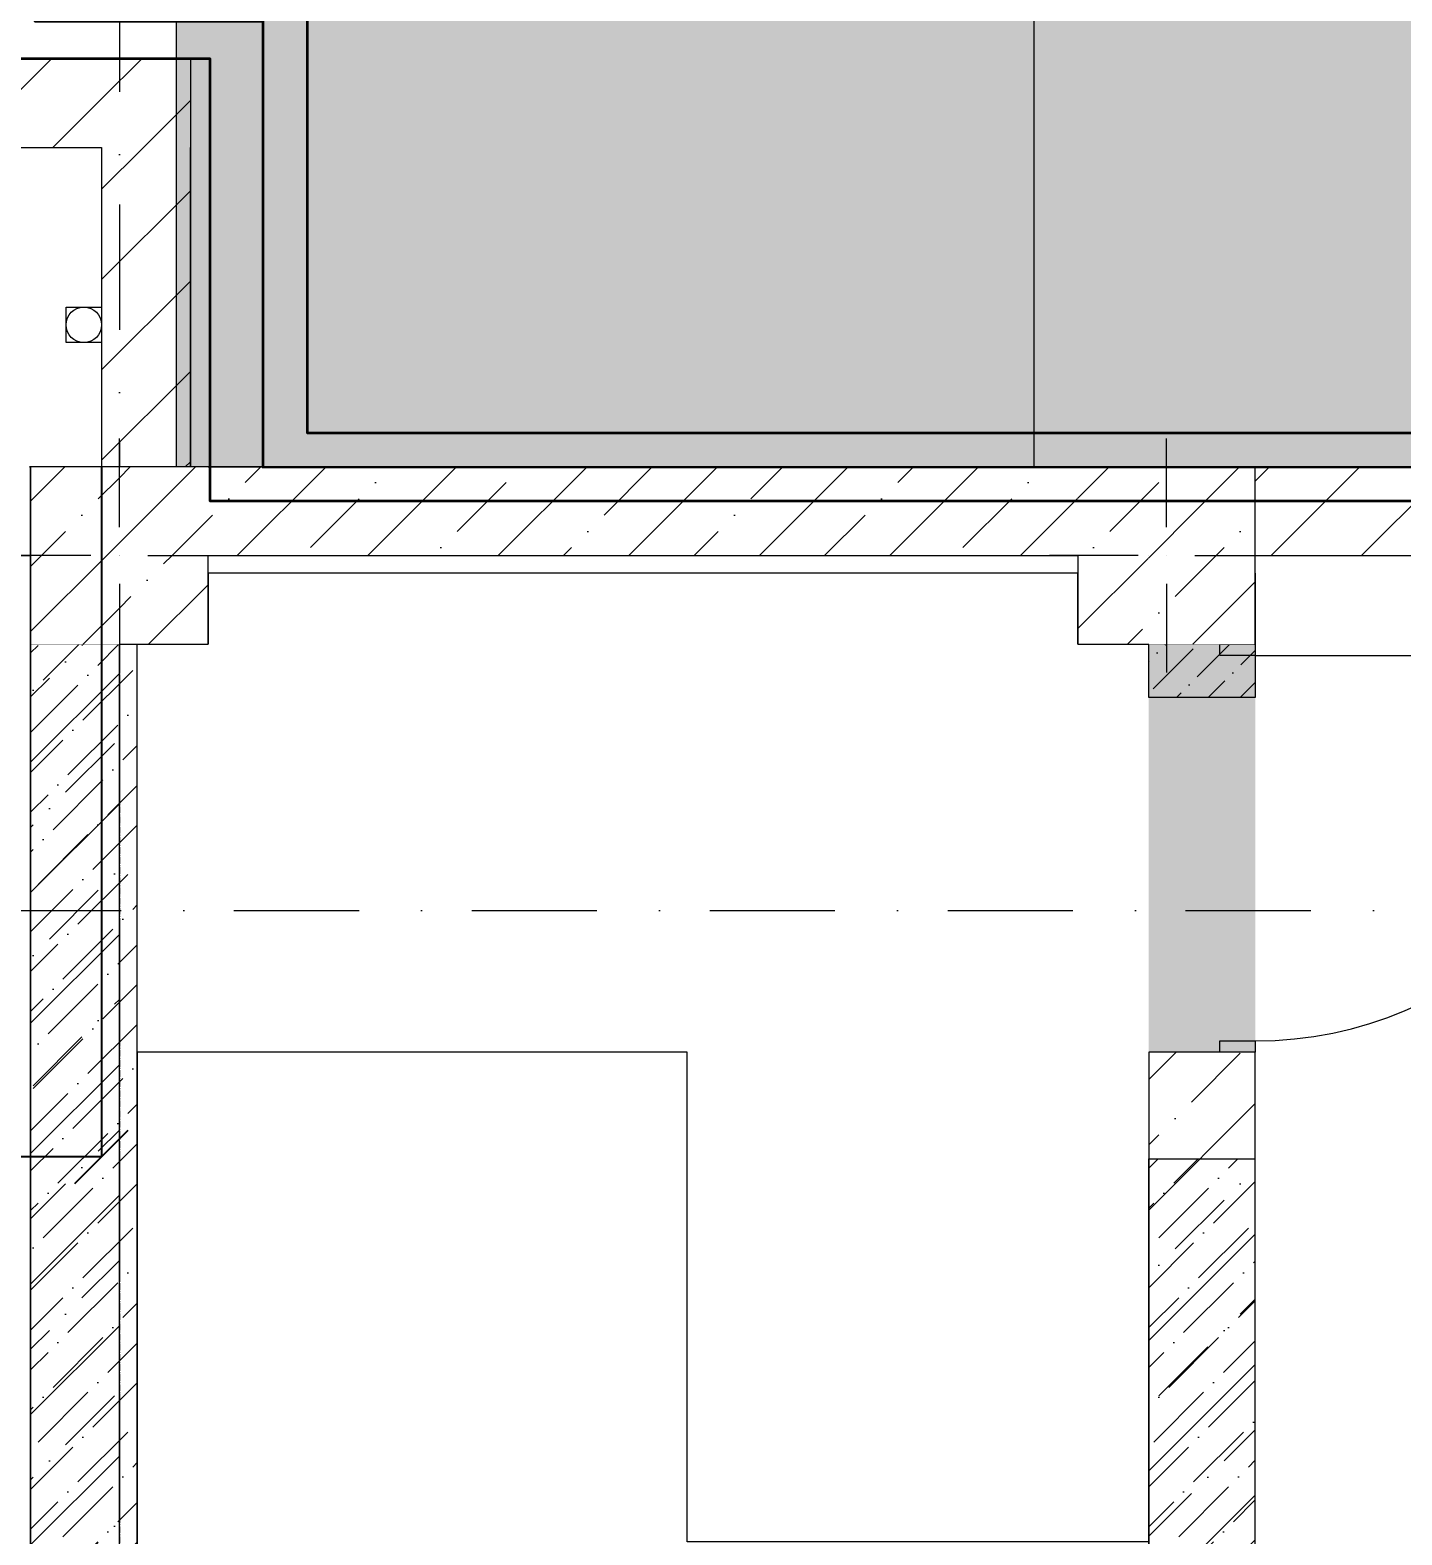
# Model space of a CAD drawing. Header units: millimetres. Extents: x 1499747 to 4230374, y -28481 to 441852.
# Drawn here: x 2450526 to 2454391, y 261613 to 265854 of the extents above; entities that cross this region are included whole.
import ezdxf
from ezdxf.xclip import XClip

# ---------------------------------------------------------------- set-up
doc = ezdxf.new("R2010")
doc.units = ezdxf.units.MM
doc.header["$MEASUREMENT"] = 0
doc.header["$XCLIPFRAME"] = 0
doc.set_wipeout_variables(frame=1)
for name, pattern in [('CENTER2', [28.575, 19.05, -3.175, 3.175, -3.175]), ('Dot & Dashed', [670.277762, 352.777767, -176.388884, 0, -141.111112]), ('Wipeout_Contour', [1000, 0, -1000]), ('Штрихпунктирная', [670.277762, 352.777767, -176.388884, 0, -141.111112])]:
    doc.linetypes.add(name, pattern=pattern)
for name, color, linetype in [('0_ANNOT_Dimensions', 7, 'Continuous'), ('13 этаж_25_Конструктив - Колонны', 7, 'Continuous'), ('Чертеж и Рисунок', 7, 'Continuous')]:
    doc.layers.add(name, color=color, linetype=linetype)
for name, color, linetype, lineweight in [('13 этаж_25_АР 06.03 custom_70_12 этаж_13_Интерьер - Мебель_Ном._пера__8_Ном._пера__8', 8, 'Continuous', 18), ('13 этаж_25_АР 06.03 custom_70__заливка_Ном._пера__8_Ном._пера__8', 8, 'Continuous', 18), ('13 этаж_25_АР 06.03 custom_70__Оси_Ном._пера__8_Ном._пера__8', 8, 'Continuous', 18), ('13 этаж_25_АР 06.03 custom_70_парапет 2_Ном._пера__8_Ном._пера__8', 8, 'Continuous', 18), ('13 этаж_25_АР 06.03 custom_70_Подложк_Ном._пера__1_Ном._пера__1', 1, 'Continuous', 18), ('13 этаж_25_АР 06.03 custom_70_Подложк_Ном._пера__8_Ном._пера__8', 8, 'Continuous', 18), ('13 этаж_25_АР 06.03 custom_70_Подложка_Ном._пера__8_Ном._пера__8', 8, 'Continuous', 18), ('13 этаж_25_Двери Archicad_Ном._пера__19_Ном._пера__255', 255, 'Continuous', 18), ('13 этаж_25_Двери Archicad_Ном._пера__23_Ном._пера__30', 30, 'Continuous', 18), ('13 этаж_25_Двери Archicad_Ном._пера__3_Ном._пера__30', 30, 'Continuous', 18), ('13 этаж_25_Двери Archicad_Ном._пера__47_Ном._пера__7', 7, 'Continuous', 18), ('13 этаж_25_Конструктив - Колонны_Ном._пера__170_Ном._пера__52', 52, 'Continuous', 18), ('13 этаж_25_Конструктив - Колонны_Ном._пера__1_Ном._пера__7', 7, 'Continuous', 18), ('13 этаж_25_Конструктив - Колонны_Ном._пера__20_Ном._пера__1', 1, 'Continuous', 18), ('13 этаж_25_Конструктив - Колонны_Ном._пера__7', 7, 'Continuous', 18), ('13 этаж_25_Конструктив - Перекрытия_Ном._пера__1_Ном._пера__7', 7, 'Continuous', 18), ('13 этаж_25_Конструктив - Стены Ненесущие Газоблок_Ном._пера__169_Ном._пера__83', 83, 'Continuous', 18), ('13 этаж_25_Конструктив - Стены Ненесущие Газоблок_Ном._пера__47_Ном._пера__7', 7, 'Continuous', 18), ('13 этаж_25_Конструктив - Стены Несущие_Ном._пера__170_Ном._пера__52', 52, 'Continuous', 18), ('13 этаж_25_Конструктив - Стены Несущие_Ном._пера__19_Ном._пера__255', 255, 'Continuous', 18), ('13 этаж_25_Конструктив - Стены Несущие_Ном._пера__47_Ном._пера__7', 7, 'Continuous', 18), ('13 этаж_25_Парапет_Ном._пера__102_Ном._пера__9', 9, 'Continuous', 18), ('13 этаж_25_Парапет_Ном._пера__1_Ном._пера__7', 7, 'Continuous', 18), ('13 этаж_25_Парапет_Ном._пера__20_Ном._пера__1', 1, 'Continuous', 18), ('13 этаж_25_Парапет_Ном._пера__41_Ном._пера__7', 7, 'Continuous', 18), ('13 этаж_25_Элемент Модели - Оси_Ном._пера__2_Ном._пера__8', 8, 'Continuous', 18), ('FTP Cable', 130, 'Continuous', 30)]:
    doc.layers.add(name, color=color, linetype=linetype, lineweight=lineweight)
doc.dimstyles.get("Standard").update_dxf_attribs({"dimtxt": 0.18, "dimasz": 0.18, "dimexe": 0.18, "dimexo": 0.0625, "dimgap": 0.09, "dimtad": 0, "dimtih": 1, "dimtoh": 1, "dimdec": 4, "dimzin": 0, "dimdsep": 46, "dimtxsty": 'Standard', "dimcen": 0.09, "dimadec": 0, "dimazin": 0, "dimtfac": 1, "dimtdec": 4, "dimtofl": 0, "dimtmove": 0, "dimatfit": 3, "dimfxl": 1, "dimtolj": 1, "dimtzin": 0, "dimarcsym": 0})
pattern_1 = [(45, (806123.22, 141848.06), (42.09495, 154.348152), [198.4375, -39.6875, 0, -39.6875])]
pattern_2 = [(45, (-458140.43, 55324.83), (42.0949506, 154.348152), [198.4375, -39.6875, 0, -39.6875])]
pattern_3 = [(45, (-455190.43, 55324.83), (42.0949506, 154.348152), [198.4375, -39.6875, 0, -39.6875])]
pattern_4 = [(45, (1162404.69, 34264.05), (-127.2792, 127.2792), [])]
pattern_5 = [(45, (1162404.7, 34264.05), (-183.8478, 183.8478), []), (45, (1162312.77, 34355.97), (-183.8478, 183.8478), [195, -65, 0, -65])]

# ---------------------------------------------------------------- blocks, each defined once
blk = doc.blocks.new('Чертеж_4_25', base_point=(1186000, 29700))
at = {"layer": '13 этаж_25_АР 06.03 custom_70__заливка_Ном._пера__8_Ном._пера__8', "linetype": 'Continuous', "true_color": 0xc7c8ca}
h = blk.add_hatch(dxfattribs=at)
h.set_pattern_fill('ANSI36_0046_0019', color=9, style=0, pattern_type=2)
h.set_pattern_definition(pattern_2)
h.paths.add_polyline_path([(1181154.7, 46214.1), (1180954.7, 46214.1), (1180954.7, 45964.1), (1181154.7, 45964.1)])
h = blk.add_hatch(dxfattribs=at)
h.set_pattern_fill('ANSI36_0046_0019', color=9, style=0, pattern_type=2)
h.set_pattern_definition(pattern_2)
h.paths.add_polyline_path([(1181154.7, 45964.1), (1180954.7, 45964.1), (1180954.7, 45714.1), (1181204.7, 45714.1), (1181204.7, 45914.1), (1181154.7, 45914.1)])
h = blk.add_hatch(dxfattribs=at)
h.set_pattern_fill('ANSI36_0046_0019', color=9, style=0, pattern_type=2)
h.set_pattern_definition(pattern_2)
h.paths.add_polyline_path([(1181204.7, 45714.1), (1181454.7, 45714.1), (1181454.7, 45914.1), (1181204.7, 45914.1)])
at = {"layer": '13 этаж_25_АР 06.03 custom_70_Подложка_Ном._пера__8_Ном._пера__8', "linetype": 'Continuous', "true_color": 0xc7c8ca}
h = blk.add_hatch(dxfattribs=at)
h.set_pattern_fill('ANSI36_0046_0019', color=9, style=0, pattern_type=2)
h.set_pattern_definition(pattern_1)
h.paths.add_polyline_path([(1181154.7, 46214.1), (1180954.7, 46214.1), (1180954.7, 45714.1), (1181204.7, 45714.1), (1181204.7, 45914.1), (1181154.7, 45914.1)])
h = blk.add_hatch(dxfattribs=at)
h.set_pattern_fill('ANSI36_0046_0019', color=9, style=0, pattern_type=2)
h.set_pattern_definition(pattern_1)
h.paths.add_polyline_path([(1181204.7, 45714.1), (1181454.7, 45714.1), (1181454.7, 45914.1), (1181204.7, 45914.1)])
h = blk.add_hatch(dxfattribs=at)
h.set_pattern_fill('ANSI36_0046_0019', color=9, style=0, pattern_type=2)
h.set_pattern_definition(pattern_1)
h.paths.add_polyline_path([(1183904.7, 45714.1), (1184404.7, 45714.1), (1184404.7, 45914.1), (1183904.7, 45914.1)])
h = blk.add_hatch(dxfattribs=at)
h.set_pattern_fill('ANSI36_0046_0019', color=9, style=0, pattern_type=2)
h.set_pattern_definition(pattern_3)
h.paths.add_polyline_path([(1183904.7, 45714.1), (1184154.7, 45714.1), (1184154.7, 45914.1), (1183904.7, 45914.1)])
h = blk.add_hatch(dxfattribs=at)
h.set_pattern_fill('ANSI36_0046_0019', color=9, style=0, pattern_type=2)
h.set_pattern_definition(pattern_3)
h.paths.add_polyline_path([(1184154.7, 45714.1), (1184404.7, 45714.1), (1184404.7, 45914.1), (1184154.7, 45914.1)])
h = blk.add_hatch(dxfattribs=at)
h.set_pattern_fill('ANSI36_0046_0019', color=9, style=0, pattern_type=2)
h.set_pattern_definition(pattern_1)
h.paths.add_polyline_path([(1181254.7, 45714.1), (1180954.7, 45714.1), (1180954.7, 40714.1), (1181254.7, 40714.1)])
h = blk.add_hatch(dxfattribs=at)
h.set_pattern_fill('ANSI36_0046_0019', color=9, style=0, pattern_type=2)
h.set_pattern_definition([(45, (1023281.01, -133771.585), (33.67596, 123.478522), [158.75, -31.75, 0, -31.75])])
h.paths.add_polyline_path([(1184404.7, 45714.1), (1184104.7, 45714.1), (1184104.7, 45564.1), (1184404.7, 45564.1)])
h = blk.add_hatch(dxfattribs=at)
h.set_pattern_fill('ANSI36_0046_0019', color=9, style=0, pattern_type=2)
h.set_pattern_definition(pattern_1)
h.paths.add_polyline_path([(1184104.7, 44264.1), (1184104.7, 40714.1), (1184404.7, 40714.1), (1184404.7, 44264.1)])
at = {"layer": '13 этаж_25_Двери Archicad_Ном._пера__19_Ном._пера__255', "linetype": 'Continuous', "true_color": 0xc7c8ca}
for points in [[(1184404.7, 45714.1), (1184304.7, 45714.1), (1184304.7, 45682.1), (1184404.7, 45682.1)], [(1184304.7, 44564.1), (1184404.7, 44564.1), (1184404.7, 44596.1), (1184304.7, 44596.1)]]:
    blk.add_hatch(color=9, dxfattribs=at).paths.add_polyline_path(points)
at = {"layer": '13 этаж_25_Конструктив - Стены Ненесущие Газоблок_Ном._пера__169_Ном._пера__83', "linetype": 'Continuous', "true_color": 0xc7c8ca}
h = blk.add_hatch(dxfattribs=at)
h.set_pattern_fill('БЛОКИ_БЕТОННЫЕ_ЭФФЕКТИВН_72', color=9, style=0, pattern_type=2)
h.set_pattern_definition(pattern_4)
h.paths.add_polyline_path([(1181154.7, 47364.1), (1169819.7, 47364.1), (1169819.7, 47114.1), (1181154.7, 47114.1)])
h = blk.add_hatch(dxfattribs=at)
h.set_pattern_fill('БЛОКИ_БЕТОННЫЕ_ЭФФЕКТИВН_72', color=9, style=0, pattern_type=2)
h.set_pattern_definition(pattern_4)
h.paths.add_polyline_path([(1181154.7, 47114.1), (1181404.7, 47114.1), (1181404.7, 47364.1)])
h = blk.add_hatch(dxfattribs=at)
h.set_pattern_fill('БЛОКИ_БЕТОННЫЕ_ЭФФЕКТИВН_72', color=9, style=0, pattern_type=2)
h.set_pattern_definition(pattern_4)
h.paths.add_polyline_path([(1181154.7, 47364.1), (1181154.7, 47114.1), (1181404.7, 47364.1)])
h = blk.add_hatch(dxfattribs=at)
h.set_pattern_fill('БЛОКИ_БЕТОННЫЕ_ЭФФЕКТИВН_72', color=9, style=0, pattern_type=2)
h.set_pattern_definition(pattern_4)
h.paths.add_polyline_path([(1181154.7, 47114.1), (1181154.7, 46214.1), (1181404.7, 46214.1), (1181404.7, 47114.1)])
h = blk.add_hatch(dxfattribs=at)
h.set_pattern_fill('БЛОКИ_БЕТОННЫЕ_ЭФФЕКТИВН_72', color=9, style=0, pattern_type=2)
h.set_pattern_definition(pattern_4)
h.paths.add_polyline_path([(1199454.5, 46214.1), (1184404.7, 46214.1), (1184404.7, 45964.1), (1199454.5, 45964.1)])
at = {"layer": '13 этаж_25_Конструктив - Стены Несущие_Ном._пера__170_Ном._пера__52', "linetype": 'Continuous', "true_color": 0xc7c8ca}
h = blk.add_hatch(dxfattribs=at)
h.set_pattern_fill('ЖЕЛЕЗОБЕТОН_0019', color=9, style=0, pattern_type=2)
h.set_pattern_definition(pattern_5)
h.paths.add_polyline_path([(1183904.7, 46214.1), (1181454.7, 46214.1), (1181454.7, 45964.1), (1183904.7, 45964.1)])
h = blk.add_hatch(dxfattribs=at)
h.set_pattern_fill('ЖЕЛЕЗОБЕТОН_0019', color=9, style=0, pattern_type=2)
h.set_pattern_definition(pattern_5)
h.paths.add_polyline_path([(1180954.7, 40714.1), (1181204.7, 40714.1), (1181204.7, 45714.1), (1180954.7, 45714.1)])
h = blk.add_hatch(dxfattribs=at)
h.set_pattern_fill('ЖЕЛЕЗОБЕТОН_0019', color=9, style=0, pattern_type=2)
h.set_pattern_definition(pattern_5)
h.paths.add_polyline_path([(1184104.7, 40714.1), (1184404.7, 40714.1), (1184404.7, 44564.1), (1184104.7, 44564.1)])
at = {"layer": '13 этаж_25_Конструктив - Стены Несущие_Ном._пера__19_Ном._пера__255', "linetype": 'Continuous', "true_color": 0xc7c8ca}
blk.add_hatch(color=9, dxfattribs=at).paths.add_polyline_path([(1184404.7, 45714.1), (1184104.7, 45714.1), (1184104.7, 44564.1), (1184404.7, 44564.1)])
at = {"layer": '13 этаж_25_Парапет_Ном._пера__102_Ном._пера__9', "linetype": 'Continuous', "true_color": 0xc7c8ca}
blk.add_hatch(color=9, dxfattribs=at).paths.add_polyline_path([(1181364.6, 46214.1), (1185903.5, 46214.1), (1185903.5, 47714.1), (1181364.6, 47714.1)])
at = {"layer": '13 этаж_25_Парапет_Ном._пера__1_Ном._пера__7', "linetype": 'Continuous', "true_color": 0xc7c8ca}
blk.add_hatch(color=9, dxfattribs=at).paths.add_polyline_path([(1183781.7, 47714.1), (1181364.6, 47714.1), (1181364.6, 46214.1), (1183781.7, 46214.1)])
at = {"layer": '13 этаж_25_АР 06.03 custom_70_12 этаж_13_Интерьер - Мебель_Ном._пера__8_Ном._пера__8', "color": 9, "linetype": 'Continuous', "true_color": 0xc7c8ca}
for p, q in [((1183319.7, 45914.1), (1181454.7, 45914.1)), ((1183904.7, 45914.1), (1183319.7, 45914.1))]:
    blk.add_line(p, q, dxfattribs=at)
at = {"layer": '13 этаж_25_АР 06.03 custom_70_12 этаж_13_Интерьер - Мебель_Ном._пера__8_Ном._пера__8', "color": 9, "linetype": 'Continuous', "true_color": 0xc7c8ca, "flags": 128}
for points in [[(1181454.7, 45914.1), (1181454.7, 45714.1), (1180954.7, 45714.1), (1180954.7, 46214.1), (1181154.7, 46214.1)], [(1180954.7, 40214.1), (1180954.7, 46214.1)], [(1181254.7, 40714.1), (1181254.7, 45714.1)]]:
    blk.add_lwpolyline(points, dxfattribs=at)
at = {"layer": '13 этаж_25_АР 06.03 custom_70__Оси_Ном._пера__8_Ном._пера__8', "color": 9, "linetype": 'CENTER2', "true_color": 0xc7c8ca}
for p, q in [((1181154.7, 45964.1), (1169819.7, 45964.1)), ((1181204.7, 45914.1), (1181204.7, 32314.1))]:
    blk.add_line(p, q, dxfattribs=at)
at = {"layer": '13 этаж_25_АР 06.03 custom_70_парапет 2_Ном._пера__8_Ном._пера__8', "color": 9, "linetype": 'Continuous', "true_color": 0xc7c8ca, "flags": 128}
blk.add_lwpolyline([(1199704.5, 30164.1), (1181204.7, 30164.1), (1181204.7, 32314.1), (1169819.7, 32314.1), (1169819.7, 47114.1), (1181154.7, 47114.1), (1181154.7, 46214.1)], dxfattribs=at)
at = {"layer": '13 этаж_25_АР 06.03 custom_70_Подложк_Ном._пера__1_Ном._пера__1', "color": 9, "linetype": 'Continuous', "true_color": 0xc7c8ca}
blk.add_circle((1181104.7, 46614.1), 50, dxfattribs=at)
at = {"layer": '13 этаж_25_АР 06.03 custom_70_Подложк_Ном._пера__8_Ном._пера__8', "color": 9, "linetype": 'Continuous', "true_color": 0xc7c8ca, "flags": 128}
for points in [[(1181154.7, 46564.1), (1181054.7, 46564.1), (1181054.7, 46664.1), (1181154.7, 46664.1)], [(1181154.7, 46664.1), (1181154.7, 46564.1)]]:
    blk.add_lwpolyline(points, dxfattribs=at)
at = {"layer": '13 этаж_25_АР 06.03 custom_70_Подложка_Ном._пера__8_Ном._пера__8', "color": 9, "linetype": 'Continuous', "true_color": 0xc7c8ca}
blk.add_line((1184404.7, 40714.1), (1184404.7, 44264.1), dxfattribs=at)
at = {"layer": '13 этаж_25_АР 06.03 custom_70_Подложка_Ном._пера__8_Ном._пера__8', "color": 9, "linetype": 'Continuous', "true_color": 0xc7c8ca, "flags": 128}
for points in [[(1184404.7, 45914.1), (1184404.7, 45714.1), (1183904.7, 45714.1), (1183904.7, 45914.1)], [(1184404.7, 45714.1), (1184404.7, 45564.1), (1184104.7, 45564.1), (1184104.7, 45714.1)], [(1184104.7, 40714.1), (1184104.7, 44264.1)], [(1184104.7, 44264.1), (1184404.7, 44264.1)]]:
    blk.add_lwpolyline(points, dxfattribs=at)
at = {"layer": '13 этаж_25_Двери Archicad_Ном._пера__23_Ном._пера__30', "color": 9, "linetype": 'Continuous', "true_color": 0xc7c8ca}
for p, q in [((1184304.7, 45682.1), (1184304.7, 45714.1)), ((1184304.7, 45714.1), (1184404.7, 45714.1)), ((1184404.7, 45682.1), (1184304.7, 45682.1)), ((1184404.7, 45714.1), (1184404.7, 45682.1)), ((1184304.7, 44564.1), (1184304.7, 44596.1)), ((1184304.7, 44596.1), (1184404.7, 44596.1)), ((1184404.7, 44596.1), (1184404.7, 44564.1)), ((1184404.7, 44564.1), (1184304.7, 44564.1))]:
    blk.add_line(p, q, dxfattribs=at)
at = {"layer": '13 этаж_25_Двери Archicad_Ном._пера__3_Ном._пера__30', "color": 9, "linetype": 'Continuous', "true_color": 0xc7c8ca}
blk.add_line((1184404.7, 45682.1), (1185490.7, 45682.1), dxfattribs=at)
blk.add_arc((1184404.7, 45682.1), 1086, 270, 360, dxfattribs=at)
at = {"layer": '13 этаж_25_Двери Archicad_Ном._пера__47_Ном._пера__7', "color": 9, "linetype": 'Continuous', "true_color": 0xc7c8ca}
for p, q in [((1184304.7, 45714.1), (1184104.7, 45714.1)), ((1184404.7, 45714.1), (1184304.7, 45714.1)), ((1184404.7, 45714.1), (1184304.7, 45714.1)), ((1184304.7, 44564.1), (1184104.7, 44564.1)), ((1184404.7, 44564.1), (1184304.7, 44564.1)), ((1184404.7, 44564.1), (1184304.7, 44564.1))]:
    blk.add_line(p, q, dxfattribs=at)
at = {"layer": '13 этаж_25_Конструктив - Перекрытия_Ном._пера__1_Ном._пера__7', "linetype": 'Continuous', "flags": 128}
for points in [[(1169569.7, 32064.1), (1169569.7, 47364.1), (1181404.7, 47364.1), (1181404.7, 46214.1), (1199704.5, 46214.1), (1199704.5, 29914), (1190354.6, 29914), (1180954.5, 29914), (1180954.5, 32064.1)], [(1181254.7, 40514.1), (1184104.7, 40514.1), (1184104.7, 43184.1), (1182804.7, 43184.1), (1182804.7, 44564.1), (1181254.7, 44564.1)]]:
    blk.add_lwpolyline(points, close=True, dxfattribs=at)
at = {"layer": '13 этаж_25_Конструктив - Стены Ненесущие Газоблок_Ном._пера__47_Ном._пера__7', "color": 9, "linetype": 'Continuous', "true_color": 0xc7c8ca, "flags": 128}
for points in [[(1181404.7, 47364.1), (1169819.7, 47364.1)], [(1181404.7, 47364.1), (1181404.7, 47114.1)], [(1169819.7, 47114.1), (1181154.7, 47114.1)], [(1181154.7, 47114.1), (1181154.7, 46214.1)], [(1181404.7, 46214.1), (1181404.7, 47114.1)], [(1199704.5, 46214.1), (1184404.7, 46214.1)], [(1184404.7, 45964.1), (1199454.5, 45964.1)]]:
    blk.add_lwpolyline(points, dxfattribs=at)
at = {"layer": '13 этаж_25_Конструктив - Стены Несущие_Ном._пера__47_Ном._пера__7', "color": 9, "linetype": 'Continuous', "true_color": 0xc7c8ca}
for p, q in [((1184304.7, 45714.1), (1184104.7, 45714.1)), ((1184404.7, 45714.1), (1184304.7, 45714.1)), ((1184304.7, 44564.1), (1184104.7, 44564.1)), ((1184404.7, 44564.1), (1184304.7, 44564.1))]:
    blk.add_line(p, q, dxfattribs=at)
at = {"layer": '13 этаж_25_Конструктив - Стены Несущие_Ном._пера__47_Ном._пера__7', "color": 9, "linetype": 'Continuous', "true_color": 0xc7c8ca, "flags": 128}
for points in [[(1183904.7, 46214.1), (1181454.7, 46214.1)], [(1181454.7, 45964.1), (1183904.7, 45964.1)], [(1180954.7, 45714.1), (1180954.7, 40714.1)], [(1181204.7, 40714.1), (1181204.7, 45714.1)], [(1184104.7, 44564.1), (1184104.7, 40714.1)], [(1184404.7, 40714.1), (1184404.7, 44564.1)]]:
    blk.add_lwpolyline(points, dxfattribs=at)
at = {"layer": '13 этаж_25_Парапет_Ном._пера__20_Ном._пера__1', "color": 9, "linetype": 'Continuous', "true_color": 0xc7c8ca}
for p, q in [((1181364.6, 46214.1), (1180951.9, 46214.1)), ((1185903.5, 46214.1), (1181364.6, 46214.1))]:
    blk.add_line(p, q, dxfattribs=at)
at = {"layer": '13 этаж_25_Парапет_Ном._пера__20_Ном._пера__1', "color": 9, "linetype": 'Dot & Dashed', "true_color": 0xc7c8ca}
blk.add_line((1180951.9, 46214.1), (1185904.7, 46214.1), dxfattribs=at)
at = {"layer": '13 этаж_25_Парапет_Ном._пера__41_Ном._пера__7', "color": 9, "linetype": 'Continuous', "true_color": 0xc7c8ca}
for p, q in [((1181364.6, 47714.1), (1181364.6, 46214.1)), ((1183781.7, 46214.1), (1183781.7, 47714.1)), ((1181364.6, 46214.1), (1183781.7, 46214.1))]:
    blk.add_line(p, q, dxfattribs=at)
at = {"layer": '13 этаж_25_Элемент Модели - Оси_Ном._пера__2_Ном._пера__8', "linetype": 'Штрихпунктирная'}
for p, q in [((1181204.7, 48964.1), (1181204.7, 14064.1)), ((1159404.7, 45964.1), (1216204.7, 45964.1)), ((1159404.7, 44964.1), (1216204.7, 44964.1))]:
    blk.add_line(p, q, dxfattribs=at)
at = {"color": 9, "linetype": 'Wipeout_Contour', "ltscale": 4728874.827575255, "true_color": 0xc7c8ca}
blk.add_wipeout([(1181204.7, 45964.1), (1181204.7, 45714.1), (1181454.7, 45714.1), (1181454.7, 45964.1)], dxfattribs=at).dxf.layer = '13 этаж_25_Конструктив - Колонны'
at = {"color": 9, "linetype": 'Wipeout_Contour', "ltscale": 4739566.799533877, "true_color": 0xc7c8ca}
blk.add_wipeout([(1184104.7, 45964.1), (1183904.7, 45964.1), (1183904.7, 45714.1), (1184104.7, 45714.1)], dxfattribs=at).dxf.layer = '13 этаж_25_Конструктив - Колонны'
at = {"layer": '13 этаж_25_Конструктив - Колонны_Ном._пера__170_Ном._пера__52', "linetype": 'Continuous', "true_color": 0xc7c8ca}
h = blk.add_hatch(dxfattribs=at)
h.set_pattern_fill('ЖЕЛЕЗОБЕТОН_0019', color=9, style=0, pattern_type=2)
h.set_pattern_definition(pattern_5)
h.paths.add_polyline_path([(1181204.7, 45964.1), (1181204.7, 45714.1), (1181454.7, 45714.1), (1181454.7, 45964.1)])
h = blk.add_hatch(dxfattribs=at)
h.set_pattern_fill('ЖЕЛЕЗОБЕТОН_0019', color=9, style=0, pattern_type=2)
h.set_pattern_definition(pattern_5)
h.paths.add_polyline_path([(1184104.7, 45964.1), (1183904.7, 45964.1), (1183904.7, 45714.1), (1184104.7, 45714.1)])
at = {"layer": '13 этаж_25_Конструктив - Колонны_Ном._пера__7', "color": 9, "linetype": 'Wipeout_Contour', "true_color": 0xc7c8ca}
for p, q in [((1181204.7, 45964.1), (1181204.7, 45714.1)), ((1181454.7, 45964.1), (1181204.7, 45964.1)), ((1181454.7, 45714.1), (1181454.7, 45964.1)), ((1184104.7, 45964.1), (1183904.7, 45964.1)), ((1183904.7, 45964.1), (1183904.7, 45714.1)), ((1184104.7, 45714.1), (1184104.7, 45964.1)), ((1181204.7, 45714.1), (1181454.7, 45714.1)), ((1183904.7, 45714.1), (1184104.7, 45714.1))]:
    blk.add_line(p, q, dxfattribs=at)
at = {"color": 9, "linetype": 'Wipeout_Contour', "ltscale": 3545806.552055561, "true_color": 0xc7c8ca}
blk.add_wipeout([(1181204.7, 45964.1), (1180954.7, 46214.1), (1180954.7, 45964.1)], dxfattribs=at).dxf.layer = '13 этаж_25_Конструктив - Колонны'
at = {"color": 9, "linetype": 'Wipeout_Contour', "ltscale": 4740575.755180774, "true_color": 0xc7c8ca}
blk.add_wipeout([(1184104.7, 46214.1), (1184104.7, 45714.1), (1184404.7, 45714.1), (1184404.7, 45964.1)], dxfattribs=at).dxf.layer = '13 этаж_25_Конструктив - Колонны'
at = {"layer": '13 этаж_25_Конструктив - Колонны_Ном._пера__170_Ном._пера__52', "linetype": 'Continuous', "true_color": 0xc7c8ca}
h = blk.add_hatch(dxfattribs=at)
h.set_pattern_fill('ЖЕЛЕЗОБЕТОН_0019', color=9, style=0, pattern_type=2)
h.set_pattern_definition(pattern_5)
h.paths.add_polyline_path([(1181204.7, 45964.1), (1180954.7, 46214.1), (1180954.7, 45964.1)])
h = blk.add_hatch(dxfattribs=at)
h.set_pattern_fill('ЖЕЛЕЗОБЕТОН_0019', color=9, style=0, pattern_type=2)
h.set_pattern_definition(pattern_5)
h.paths.add_polyline_path([(1184104.7, 46214.1), (1184104.7, 45714.1), (1184404.7, 45714.1), (1184404.7, 45964.1)])
at = {"layer": '13 этаж_25_Конструктив - Колонны_Ном._пера__20_Ном._пера__1', "color": 9, "linetype": 'Continuous', "true_color": 0xc7c8ca}
blk.add_line((1184154.7, 45884.1), (1184154.7, 45634.1), dxfattribs=at)
at = {"layer": '13 этаж_25_Конструктив - Колонны_Ном._пера__7', "color": 9, "linetype": 'Wipeout_Contour', "true_color": 0xc7c8ca}
for p, q in [((1181204.7, 45964.1), (1180954.7, 46214.1)), ((1180954.7, 46214.1), (1180954.7, 45964.1)), ((1184104.7, 46214.1), (1184104.7, 45714.1)), ((1184404.7, 45964.1), (1184104.7, 46214.1)), ((1180954.7, 45964.1), (1181204.7, 45964.1)), ((1184404.7, 45714.1), (1184404.7, 45964.1)), ((1184104.7, 45714.1), (1184404.7, 45714.1))]:
    blk.add_line(p, q, dxfattribs=at)
at = {"color": 9, "linetype": 'Wipeout_Contour', "ltscale": 3555607.893855283, "true_color": 0xc7c8ca}
blk.add_wipeout([(1184104.7, 46214.1), (1184404.7, 45964.1), (1184404.7, 46214.1)], dxfattribs=at).dxf.layer = '13 этаж_25_Конструктив - Колонны'
at = {"color": 9, "linetype": 'Wipeout_Contour', "ltscale": 4727875.579677759, "true_color": 0xc7c8ca}
blk.add_wipeout([(1181204.7, 45964.1), (1180954.7, 45964.1), (1180954.7, 45714.1), (1181204.7, 45714.1)], dxfattribs=at).dxf.layer = '13 этаж_25_Конструктив - Колонны'
at = {"layer": '13 этаж_25_Конструктив - Колонны_Ном._пера__170_Ном._пера__52', "linetype": 'Continuous', "true_color": 0xc7c8ca}
h = blk.add_hatch(dxfattribs=at)
h.set_pattern_fill('ЖЕЛЕЗОБЕТОН_0019', color=9, style=0, pattern_type=2)
h.set_pattern_definition(pattern_5)
h.paths.add_polyline_path([(1184104.7, 46214.1), (1184404.7, 45964.1), (1184404.7, 46214.1)])
h = blk.add_hatch(dxfattribs=at)
h.set_pattern_fill('ЖЕЛЕЗОБЕТОН_0019', color=9, style=0, pattern_type=2)
h.set_pattern_definition(pattern_5)
h.paths.add_polyline_path([(1181204.7, 45964.1), (1180954.7, 45964.1), (1180954.7, 45714.1), (1181204.7, 45714.1)])
at = {"layer": '13 этаж_25_Конструктив - Колонны_Ном._пера__1_Ном._пера__7', "color": 9, "linetype": 'Continuous', "true_color": 0xc7c8ca, "flags": 128}
blk.add_lwpolyline([(1184404.7, 45714.1), (1184404.7, 45964.1)], dxfattribs=at)
at = {"layer": '13 этаж_25_Конструктив - Колонны_Ном._пера__20_Ном._пера__1', "color": 9, "linetype": 'Continuous', "true_color": 0xc7c8ca}
for p, q in [((1184154.7, 46044.1), (1184154.7, 46294.1)), ((1184154.7, 45964.1), (1184154.7, 45964.1)), ((1184234.7, 45964.1), (1184484.7, 45964.1)), ((1181204.7, 45884.1), (1181204.7, 45634.1))]:
    blk.add_line(p, q, dxfattribs=at)
at = {"layer": '13 этаж_25_Конструктив - Колонны_Ном._пера__7', "color": 9, "linetype": 'Wipeout_Contour', "true_color": 0xc7c8ca}
for p, q in [((1184104.7, 46214.1), (1184404.7, 45964.1)), ((1184404.7, 46214.1), (1184104.7, 46214.1)), ((1184404.7, 45964.1), (1184404.7, 46214.1)), ((1181204.7, 45964.1), (1180954.7, 45964.1)), ((1180954.7, 45964.1), (1180954.7, 45714.1)), ((1181204.7, 45714.1), (1181204.7, 45964.1)), ((1180954.7, 45714.1), (1181204.7, 45714.1))]:
    blk.add_line(p, q, dxfattribs=at)
at = {"color": 9, "linetype": 'Wipeout_Contour', "ltscale": 4728913.706988904, "true_color": 0xc7c8ca}
blk.add_wipeout([(1181204.7, 46214.1), (1181204.7, 45964.1), (1181454.7, 45964.1), (1181454.7, 46214.1)], dxfattribs=at).dxf.layer = '13 этаж_25_Конструктив - Колонны'
at = {"color": 9, "linetype": 'Wipeout_Contour', "ltscale": 4739605.591150066, "true_color": 0xc7c8ca}
blk.add_wipeout([(1183904.7, 46214.1), (1183904.7, 45964.1), (1184104.7, 45964.1), (1184104.7, 46214.1)], dxfattribs=at).dxf.layer = '13 этаж_25_Конструктив - Колонны'
at = {"layer": '13 этаж_25_Конструктив - Колонны_Ном._пера__170_Ном._пера__52', "linetype": 'Continuous', "true_color": 0xc7c8ca}
h = blk.add_hatch(dxfattribs=at)
h.set_pattern_fill('ЖЕЛЕЗОБЕТОН_0019', color=9, style=0, pattern_type=2)
h.set_pattern_definition(pattern_5)
h.paths.add_polyline_path([(1181204.7, 46214.1), (1181204.7, 45964.1), (1181454.7, 45964.1), (1181454.7, 46214.1)])
h = blk.add_hatch(dxfattribs=at)
h.set_pattern_fill('ЖЕЛЕЗОБЕТОН_0019', color=9, style=0, pattern_type=2)
h.set_pattern_definition(pattern_5)
h.paths.add_polyline_path([(1183904.7, 46214.1), (1183904.7, 45964.1), (1184104.7, 45964.1), (1184104.7, 46214.1)])
at = {"layer": '13 этаж_25_Конструктив - Колонны_Ном._пера__1_Ном._пера__7', "color": 9, "linetype": 'Continuous', "true_color": 0xc7c8ca, "flags": 128}
for points in [[(1184104.7, 46214.1), (1183904.7, 46214.1)], [(1184404.7, 45964.1), (1184404.7, 46214.1), (1184104.7, 46214.1)], [(1183904.7, 45964.1), (1183904.7, 45714.1), (1184104.7, 45714.1)]]:
    blk.add_lwpolyline(points, dxfattribs=at)
at = {"layer": '13 этаж_25_Конструктив - Колонны_Ном._пера__20_Ном._пера__1', "color": 9, "linetype": 'Continuous', "true_color": 0xc7c8ca}
for p, q in [((1181284.7, 45964.1), (1181534.7, 45964.1)), ((1184074.7, 45964.1), (1183824.7, 45964.1))]:
    blk.add_line(p, q, dxfattribs=at)
at = {"layer": '13 этаж_25_Конструктив - Колонны_Ном._пера__7', "color": 9, "linetype": 'Wipeout_Contour', "true_color": 0xc7c8ca}
for p, q in [((1181204.7, 46214.1), (1181204.7, 45964.1)), ((1181454.7, 46214.1), (1181204.7, 46214.1)), ((1181454.7, 45964.1), (1181454.7, 46214.1)), ((1183904.7, 46214.1), (1183904.7, 45964.1)), ((1184104.7, 46214.1), (1183904.7, 46214.1)), ((1184104.7, 45964.1), (1184104.7, 46214.1)), ((1181204.7, 45964.1), (1181454.7, 45964.1)), ((1183904.7, 45964.1), (1184104.7, 45964.1))]:
    blk.add_line(p, q, dxfattribs=at)
at = {"color": 9, "linetype": 'Wipeout_Contour', "ltscale": 3546065.149907652, "true_color": 0xc7c8ca}
blk.add_wipeout([(1181204.7, 46214.1), (1180954.7, 46214.1), (1181204.7, 45964.1)], dxfattribs=at).dxf.layer = '13 этаж_25_Конструктив - Колонны'
at = {"layer": '13 этаж_25_Конструктив - Колонны_Ном._пера__170_Ном._пера__52', "linetype": 'Continuous', "true_color": 0xc7c8ca}
h = blk.add_hatch(dxfattribs=at)
h.set_pattern_fill('ЖЕЛЕЗОБЕТОН_0019', color=9, style=0, pattern_type=2)
h.set_pattern_definition(pattern_5)
h.paths.add_polyline_path([(1181204.7, 46214.1), (1180954.7, 46214.1), (1181204.7, 45964.1)])
at = {"layer": '13 этаж_25_Конструктив - Колонны_Ном._пера__1_Ном._пера__7', "color": 9, "linetype": 'Continuous', "true_color": 0xc7c8ca, "flags": 128}
for points in [[(1180954.7, 46214.1), (1180954.7, 45964.1)], [(1181204.7, 46214.1), (1180954.7, 46214.1)], [(1181454.7, 46214.1), (1181204.7, 46214.1)], [(1180954.7, 45964.1), (1180954.7, 45714.1)], [(1181204.7, 45714.1), (1181454.7, 45714.1), (1181454.7, 45964.1)]]:
    blk.add_lwpolyline(points, dxfattribs=at)
at = {"layer": '13 этаж_25_Конструктив - Колонны_Ном._пера__20_Ном._пера__1', "color": 9, "linetype": 'Continuous', "true_color": 0xc7c8ca}
for p, q in [((1181204.7, 46044.1), (1181204.7, 46294.1)), ((1181124.7, 45964.1), (1180874.7, 45964.1)), ((1181204.7, 45964.1), (1181204.7, 45964.1))]:
    blk.add_line(p, q, dxfattribs=at)
at = {"layer": '13 этаж_25_Конструктив - Колонны_Ном._пера__7', "color": 9, "linetype": 'Wipeout_Contour', "true_color": 0xc7c8ca}
for p, q in [((1181204.7, 46214.1), (1180954.7, 46214.1)), ((1180954.7, 46214.1), (1181204.7, 45964.1)), ((1181204.7, 45964.1), (1181204.7, 46214.1))]:
    blk.add_line(p, q, dxfattribs=at)
blk = doc.blocks.new('_Oblique')
at = {"color": 0, "linetype": 'ByBlock', "lineweight": -2}
blk.add_line((-0.5, -0.5), (0.5, 0.5), dxfattribs=at)
blk = doc.blocks.new('*D289')
at = {"layer": '0_ANNOT_Dimensions', "color": 0, "lineweight": -2, "transparency": 16777216}
for p, q in [((2443677.5, 266123.3), (2443677.5, 262678.7)), ((2450727.5, 264623.3), (2450727.5, 262678.7)), ((2443677.5, 262678.9), (2446785.7, 262678.9)), ((2450727.5, 262678.9), (2447619.2, 262678.9))]:
    blk.add_line(p, q, dxfattribs=at)
at = {"layer": 'Defpoints', "color": 0, "lineweight": 30, "transparency": 16777216}
for p in [(2443677.5, 266123.4), (2450727.5, 264623.4), (2443677.5, 262678.9)]:
    blk.add_point(p, dxfattribs=at)
at = {"layer": '0_ANNOT_Dimensions', "color": 0, "lineweight": -2, "transparency": 16777216, "xscale": 150, "yscale": 150, "zscale": 150, "rotation": 180}
blk.add_blockref('_Oblique', (2443677.5, 262678.9), dxfattribs=at)
at = {"layer": '0_ANNOT_Dimensions', "color": 0, "lineweight": -2, "transparency": 16777216, "xscale": 150, "yscale": 150, "zscale": 150}
blk.add_blockref('_Oblique', (2450727.5, 262678.9), dxfattribs=at)
at = {"layer": '0_ANNOT_Dimensions', "color": 0, "lineweight": 25, "transparency": 16777216, "insert": (2447202.5, 262678.9), "char_height": 250, "attachment_point": 5}
blk.add_mtext('\\A1;7050', dxfattribs=at)

msp = doc.modelspace()

# ---------------------------------------------------------------- block references
at = {"layer": 'Чертеж и Рисунок', "linetype": 'Continuous'}
ref = msp.add_blockref('Чертеж_4_25', (2455572.80168, 248109.33943), dxfattribs=at)
XClip(ref).set_block_clipping_path([(1144000, 0), (1228000, 59400.0000000006)])

# ---------------------------------------------------------------- next in the draw order: linework, layer by layer
at = {"layer": 'FTP Cable', "lineweight": 35}
for points in [[(2450539.71334, 266518.79101), (2450539.71334, 265879.0716), (2451182.15136, 265879.0716), (2451182.15136, 264621.98056), (2465576.86849, 264624.86303), (2465576.86849, 262685.6432), (2465427.34839, 262685.6432)], [(2465425.68586, 262670.001), (2465700.10048, 262670.001), (2465697.97877, 264718.52163), (2451307.13295, 264718.52163), (2451307.13295, 266004.03043), (2450648.1756, 266004.03043), (2450648.1756, 266518.79101)], [(2465427.34839, 262700.50036), (2465472.57327, 262700.50036), (2465472.57327, 264526.12553), (2451033.63966, 264526.12553), (2451033.63966, 265773.42179), (2443794.96763, 265773.42179), (2443794.96763, 266122.05852)]]:
    msp.add_lwpolyline(points, dxfattribs=at)

# ---------------------------------------------------------------- next in the draw order: dimensions: what is measured, and where the dimension line sits
at = {"layer": '0_ANNOT_Dimensions', "lineweight": 25}
dim = msp.add_linear_dim(base=(2443677.4918, 262678.92782), p1=(2450727.4918, 264623.3902), p2=(2443677.4918, 266123.3902), dimstyle='Standard', override={"dimtxt": 250, "dimasz": 150, "dimdec": 0, "dimblk1": 'Oblique', "dimblk2": 'Oblique', "dimsah": 1}, dxfattribs=at)
dim.commit()
dim.dimension.update_dxf_attribs({"geometry": '*D289', "text_midpoint": (2447202.4918, 262678.92782)})

doc.saveas('drawing.dxf')
